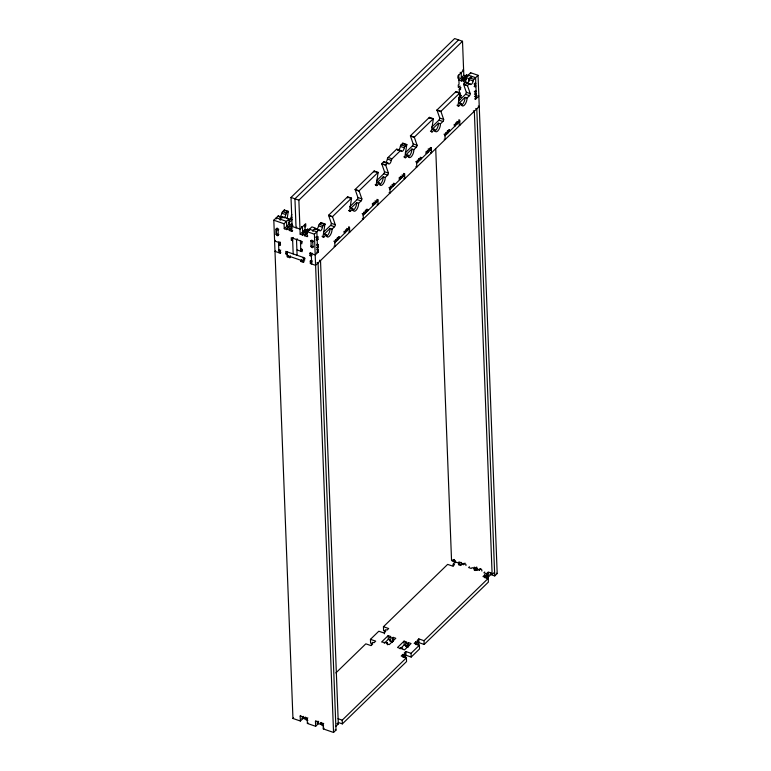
<?xml version="1.0" encoding="UTF-8"?>
<svg xmlns="http://www.w3.org/2000/svg" width="771" height="771" viewBox="0 0 771 771"><rect width="100%" height="100%" fill="white"/><g stroke="black" fill="none" stroke-linecap="round" stroke-linejoin="round"><path stroke-width="1.16" d="M284.191 211.138L284.306 210.367A1.542 0.684 -71 0 0 284.326 209.982L288.258 211.331A1.542 0.684 -71 0 1 288.238 211.726L287.159 218.617M320.871 223.773L320.987 223.002A1.542 0.684 -71 0 0 321.006 222.617L324.938 223.966A1.542 0.684 -71 0 1 324.919 224.351L323.001 236.62A1.542 0.684 -71 0 0 323.868 237.063L326.316 234.683A5.407 2.4 -71 0 0 329.352 236.263A5.407 2.4 -71 0 0 332.05 229.122L334.498 226.741A1.542 0.684 -71 0 0 335.269 224.698L332.58 216.911L328.658 215.562A1.542 0.684 -71 0 1 328.61 215.234L347.586 196.807L351.518 198.157A1.542 0.684 -71 0 1 351.499 198.542L349.581 210.811A1.542 0.684 -71 0 0 350.439 211.254L352.896 208.874A5.407 2.4 -71 0 0 355.932 210.454A5.407 2.4 -71 0 0 358.621 203.313L361.079 200.932A1.542 0.684 -71 0 0 361.85 198.889L359.161 191.102A1.542 0.684 -71 0 1 359.113 190.784L378.098 172.347L374.166 170.998L355.18 189.425A1.542 0.684 -71 0 0 355.209 189.676M347.451 197.964L347.567 197.193A1.542 0.684 -71 0 0 347.586 196.807M374.022 172.155L374.147 171.384A1.542 0.684 -71 0 0 374.166 170.998M376.624 180.674L383.727 173.764A1.542 0.684 -71 0 0 384.498 171.731L381.809 163.944L385.741 165.293L388.43 173.08A1.542 0.684 -71 0 1 387.659 175.123L385.201 177.503A5.407 2.4 -71 0 1 382.503 184.645A5.407 2.4 -71 0 1 379.477 183.064L377.019 185.445A1.542 0.684 -71 0 1 376.152 185.001L378.079 172.733A1.542 0.684 -71 0 0 378.098 172.347M402.693 144.312L402.809 143.551A1.542 0.684 -71 0 0 402.828 143.155L406.76 144.514A1.542 0.684 -71 0 1 406.741 144.9L404.823 157.159A1.542 0.684 -71 0 0 405.681 157.612L408.138 155.231A5.407 2.4 -71 0 0 411.174 156.812A5.407 2.4 -71 0 0 413.863 149.67L416.321 147.29A1.542 0.684 -71 0 0 417.092 145.247L414.403 137.46L410.471 136.11L413.169 143.888A1.542 0.684 -71 0 1 412.398 145.931L405.286 152.831M429.274 118.503L429.389 117.741A1.542 0.684 -71 0 0 429.408 117.346L433.341 118.705A1.542 0.684 -71 0 1 433.321 119.091L431.394 131.349A1.542 0.684 -71 0 0 432.261 131.802L434.719 129.422A5.407 2.4 -71 0 0 437.745 131.003A5.407 2.4 -71 0 0 440.443 123.861L442.901 121.481A1.542 0.684 -71 0 0 443.672 119.438L440.983 111.65L437.051 110.301L439.74 118.079A1.542 0.684 -71 0 1 438.969 120.122L431.509 127.369M455.844 92.693L455.969 91.932A1.542 0.684 -71 0 0 455.989 91.537L459.911 92.896A1.542 0.684 -71 0 1 459.892 93.281L457.974 105.54A1.542 0.684 -71 0 0 458.841 105.993L461.299 103.613A5.407 2.4 -71 0 0 464.325 105.193A5.407 2.4 -71 0 0 467.024 98.052L469.481 95.671A1.542 0.684 -71 0 0 470.252 93.628L467.563 85.841L463.631 84.492L466.32 92.269A1.542 0.684 -71 0 1 465.549 94.313L458.446 101.213M289.337 227.252L289.289 225.999L291.689 226.828L289.231 229.209L289.279 230.462L291.901 231.358L291.708 226.375L300.131 229.083M292.845 225.826L292.122 226.52L291.004 197.453L454.649 38.55L462.504 41.258L463.814 75.307L458.909 80.068L461.521 80.974L463.978 78.584L461.357 77.688L461.164 72.705L460.133 72.349M458.581 39.899L294.936 198.812L296.054 227.879L296.768 227.175M284.326 209.982L282.6 211.659A1.542 0.684 -71 0 0 281.858 213.23A3.094 1.369 -71 0 1 280.384 216.391A3.094 1.369 -71 0 1 278.774 216.227A1.542 0.684 -71 0 0 277.974 216.15L273.811 220.217L274.611 240.976M303.408 234.519L302.791 235.116L300.17 234.211L298.869 200.161L462.504 41.258M284.191 217.856A3.094 1.369 -71 0 0 285.79 214.589A1.542 0.684 -71 0 1 286.533 213.008L288.258 211.331M278.871 234.471L278.244 235.059L276.278 234.384L276.076 229.189L277.165 228.004M291.901 214.685L291.438 215.138A5.407 2.4 -71 0 1 290.503 219.552M278.052 229.719L277.743 229.054A1.32 0.896 45.8 0 0 276.442 228.573L276.297 234.384A1.156 0.781 45.8 0 0 277.309 235.656A1.156 0.781 45.8 0 0 278.264 235.059L278.052 229.719L278.668 229.122M287.496 229.035L286.879 229.633L284.258 228.727L284.065 223.744L288.98 218.983L282.61 216.786L280.152 219.176L280.22 220.265M278.659 229.266L278.042 229.864L276.076 229.189M288.749 220.333L291.968 217.2M276.278 234.384L276.885 233.786M276.297 234.384L276.905 233.786M288.72 222.944L292.498 219.272M284.258 228.727L289.173 223.966L288.98 218.983M286.879 229.633L286.831 228.389L291.737 223.619L291.785 224.862L289.173 223.966M303.446 718.042L300.372 721.03L292.951 718.466L274.592 240.966L275.228 240.379M291.708 226.375L292.633 225.489M289.279 230.462L291.901 228.129M279.131 241.728L278.524 242.325L278.919 252.705L280.133 251.529M280.326 243.183L278.63 244.821L279.94 245.274L279.844 242.778L280.461 242.181M291.901 231.358L292.662 230.616M279.94 245.274L280.557 244.677M275.623 250.758L275.006 251.356L280.249 253.158L280.856 252.56M299.986 229.228L305.711 223.667L305.808 226.154L304.988 226.953M279.459 249.621L278.842 250.218L280.152 250.671L280.769 250.074M293.288 237.449L292.575 238.152L293.182 253.929M292.672 240.639L291.361 240.186L292.999 238.596M458.812 77.582L457.993 78.372L457.897 75.886L463.622 70.325L462.59 69.968M300.17 234.211L305.085 229.44L306.829 230.047M297.22 238.808L296.498 239.502L297.105 255.278M302.791 235.116L302.743 233.864L307.658 229.103L309.422 229.71L307.783 231.3M461.521 80.974L461.472 79.731L466.388 74.96L468.151 75.568L467.689 76.011M301.403 226.491L302.434 226.847L302.627 231.83L305.249 232.726L305.2 231.483L306.964 232.09L304.506 234.471L304.555 235.724L307.176 236.62L306.983 231.637L311.898 226.876L315.349 228.062L312.891 230.442M466.002 77.649L463.246 80.338L463.294 81.581L465.906 82.478L465.713 77.495L470.628 72.734L478.049 75.288L497.189 573.547L494.731 575.927L489.778 574.222M466.156 77.505L466.773 76.907M466.927 76.763L467.534 76.165M287.169 254.314L285.868 253.861L287.496 252.281M304.555 235.724L307.176 233.391M463.294 81.581L466.05 78.902M459.979 85.918L458.34 87.508L458.244 85.022L459.063 84.222L458.716 75.086M316.457 229.44A3.094 1.369 -71 0 0 318.548 225.864A1.542 0.684 -71 0 1 319.281 224.284L321.006 222.617M381.79 163.866A1.542 0.684 -71 0 1 381.761 163.616L383.486 161.939A1.542 0.684 -71 0 1 384.295 162.026L388.218 163.375A3.094 1.369 -71 0 0 389.827 163.539A3.094 1.369 -71 0 0 391.302 160.378A1.542 0.684 -71 0 1 392.044 158.797L400.409 150.682A1.542 0.684 -71 0 1 401.209 150.759A3.094 1.369 -71 0 0 402.819 150.923A3.094 1.369 -71 0 0 404.293 147.772A1.542 0.684 -71 0 1 405.035 146.191L406.76 144.514M385.163 162.633A3.094 1.369 -71 0 0 387.379 159.028A1.542 0.684 -71 0 1 388.121 157.448L396.477 149.333A1.542 0.684 -71 0 1 397.277 149.41L401.209 150.759M398.279 149.988A3.094 1.369 -71 0 0 400.371 146.413A1.542 0.684 -71 0 1 401.103 144.832L402.828 143.155M410.461 136.033A1.542 0.684 -71 0 1 410.423 135.783L429.408 117.346M437.032 110.224A1.542 0.684 -71 0 1 437.003 109.974L455.989 91.537M463.612 84.415A1.542 0.684 -71 0 1 463.583 84.164L465.308 82.487A1.542 0.684 -71 0 1 466.108 82.574L470.04 83.923A3.094 1.369 -71 0 0 471.65 84.087A3.094 1.369 -71 0 0 473.124 80.926A1.542 0.684 -71 0 1 473.866 79.346L478.049 75.288M469.26 81.08L469.173 78.69L471.659 76.319L471.707 77.408M307.176 236.62L307.793 236.022M302.165 241.757L300.526 243.347L301.837 243.8L301.74 241.304L291.265 237.699L291.361 240.186M459.564 97.098L460.865 97.541L460.769 95.055L459.468 94.602L459.256 89.205L460.894 87.615M290.503 257.109L289.886 257.707L287.265 256.81L288.499 255.615M290.455 255.866L289.886 257.707M323.714 723.343L323.097 723.93L323.29 728.913L333.544 732.45L314.404 234.191L318.587 230.134A1.542 0.684 -71 0 1 319.387 230.221A3.094 1.369 -71 0 0 320.996 230.384A3.094 1.369 -71 0 0 322.471 227.223A1.542 0.684 -71 0 1 323.213 225.643L324.938 223.966M332.561 216.844A1.542 0.684 -71 0 1 332.532 216.593L351.518 198.157M385.722 165.225A1.542 0.684 -71 0 1 385.693 164.975L387.418 163.298A1.542 0.684 -71 0 1 388.218 163.375M414.384 137.383A1.542 0.684 -71 0 1 414.355 137.132L433.341 118.705M440.964 111.573A1.542 0.684 -71 0 1 440.935 111.323L459.911 92.896M467.544 85.764A1.542 0.684 -71 0 1 467.515 85.514L469.24 83.846A1.542 0.684 -71 0 1 470.04 83.923M311.87 240.099L310.8 241.15L312.756 241.824L313.373 241.227M300.912 251.259L302.463 249.65M461.193 95.508L458.745 97.888L458.841 100.384L459.651 99.584M311.137 240.504L310.992 246.334A1.156 0.781 45.8 0 0 312.014 247.607A1.156 0.781 45.8 0 0 312.959 247.009L312.756 241.67L313.363 241.072M316.92 236.495L317.903 236.832L317.083 237.622L315.609 237.121M474.107 86.429L475.09 86.766L474.994 84.28L475.813 83.48L474.83 83.143M323.463 232.293L330.576 225.383A1.542 0.684 -71 0 0 331.347 223.349L328.658 215.562M349.687 206.83L357.156 199.573A1.542 0.684 -71 0 0 357.917 197.54L355.229 189.753L359.161 191.102M317.903 236.832L317.999 239.318L317.18 240.118L316.197 239.781M475.09 86.766L475.909 85.976L474.56 85.514M311.609 245.737L310.992 246.334L312.959 247.009L313.575 246.421M324.437 234.75A5.407 2.4 -71 0 1 324.36 234.008L330.084 228.447L332.05 229.122M351.007 208.941A5.407 2.4 -71 0 1 350.93 208.199L356.665 202.638L358.621 203.313M377.588 183.132A5.407 2.4 -71 0 1 377.511 182.39L383.235 176.829L385.201 177.503M406.259 155.299A5.407 2.4 -71 0 1 406.172 154.557L411.907 148.996L413.863 149.67M432.83 129.489A5.407 2.4 -71 0 1 432.753 128.747L438.477 123.187L440.443 123.861M459.41 103.68A5.407 2.4 -71 0 1 459.333 102.938L465.058 97.377L467.024 98.052M301.365 259.625L300.796 261.465L303.417 262.371L304.188 261.629M300.796 261.465L302.03 260.28M317.209 244.176L318.192 244.513L317.373 245.303L316.399 244.966M474.406 94.11L475.389 94.448L475.293 91.961L476.112 91.161L475.129 90.824M311.985 255.5L311.368 256.097L310.058 255.644L309.961 253.148L310.578 252.56M304.959 258.285L303.321 259.875L304.632 260.328L304.535 257.842L285.771 251.375L285.868 253.861M311.889 253.004L311.272 253.601L311.677 263.981M318.192 244.513L318.288 246.999L317.469 247.799L316.495 247.462M475.389 94.448L476.208 93.657L475.225 93.32M310.058 255.644L311.898 253.852M317.151 248.86L318.375 249.284L317.565 250.083L316.582 249.746M474.589 98.89L475.572 99.228L475.476 96.732L476.295 95.941L475.312 95.604M318.375 249.284L318.471 251.78L315.204 254.96L309.961 253.148M475.572 99.228L478.839 96.047L477.866 95.71M478.261 106.09L479.244 106.427L315.599 265.34L310.366 263.528L310.27 261.041L310.877 260.444M312.188 260.897L311.58 261.494L310.27 261.041M310.366 263.528L311.898 262.044M333.988 246.19L334.961 246.527L334.778 241.554L336.407 239.964L335.424 239.627M336.59 239.463L337.823 239.877L337.775 238.634L339.413 237.044L338.43 236.707M343.933 232.659L344.916 232.996L344.868 231.753L346.497 230.163L345.524 229.825M346.69 229.662L347.914 230.086L347.866 228.833L349.504 227.252L348.521 226.905M362.351 218.646L363.334 218.993L363.141 214.01L364.77 212.42L363.796 212.083M364.962 211.919L366.186 212.333L366.138 211.09L367.777 209.5L366.794 209.163M372.297 205.115L373.28 205.452L373.231 204.209L374.87 202.619L373.887 202.281M375.053 202.118L376.277 202.542L376.229 201.289L377.867 199.708L376.884 199.361M389.076 192.692L390.059 193.029L389.866 188.047L391.504 186.466L390.521 186.119M391.928 186.042L392.911 186.38L392.863 185.136L394.501 183.546L393.518 183.209M399.021 179.161L400.004 179.498L399.956 178.255L401.595 176.665L400.612 176.328M402.019 176.241L403.002 176.588L402.954 175.335L404.592 173.745L403.609 173.408M415.8 166.738L416.783 167.076L416.591 162.093L418.229 160.503L417.246 160.166M418.412 160.002L419.646 160.426L419.597 159.183L421.226 157.592L420.253 157.255M425.756 153.207L426.729 153.545L426.681 152.301L428.319 150.711L427.336 150.374M428.262 150.123L429.736 150.624L429.688 149.381L431.326 147.791L430.343 147.454M444.163 139.194L445.146 139.532L444.963 134.549L446.592 132.959L445.609 132.622M447.026 132.545L448.009 132.882L447.961 131.639L449.599 130.048L448.616 129.711M454.119 125.663L455.102 126.001L455.054 124.757L456.683 123.167L455.709 122.83M456.866 122.666L458.099 123.081L458.051 121.837L459.689 120.247L458.706 119.91M334.816 242.788L349.542 228.486M363.18 215.244L377.906 200.942M389.914 189.3L404.64 174.998M416.629 163.336L431.365 149.034L429.399 148.36M444.992 135.792L459.728 121.49M335.857 672.929L365.82 643.833L371.063 645.635L372.692 644.045L371.391 643.602L371.458 645.462M370.591 643.072L370.456 639.342L378.812 631.218L384.045 633.02L385.683 631.439L384.372 630.986L384.488 633.791M383.582 630.466L383.438 626.727L447.643 564.382L452.885 566.184L454.514 564.594L453.203 564.141L453.281 566.01M435.731 148.967L451.546 560.594L452.856 561.047L454.485 559.457M292.951 718.466L293.568 717.878M455.767 562.502L454.138 561.943L454.755 561.346M371.391 643.602L372.74 642.282L374.051 642.735L375.689 641.144L370.456 639.342M384.372 630.986L385.731 629.666L387.042 630.119L388.68 628.529L383.438 626.727M453.203 564.141L455.468 561.943L459.179 563.225L459.256 565.095M300.372 721.03L300.179 716.047L300.796 715.449M459.179 563.225L458.36 564.015L460.981 564.921L461.8 564.121M303.417 716.346L302.801 716.943L300.179 716.047M303.466 717.599L302.849 718.187L304.612 718.803L305.991 717.454M387.456 642.927L386.637 643.718L389.249 644.623L395.802 638.263L393.181 637.366L393.326 641.096L392.506 641.896L390.107 641.067L389.962 637.328L390.781 636.538L388.16 635.632L381.616 641.992L387.456 642.927L387.524 644.797M460.489 565.548L462.176 563.909M304.612 718.803L305.181 716.953M459.034 565.018L458.918 561.905L461.53 562.801L461.578 564.054L463.342 564.661L464.98 563.071M384.218 643.342L388.305 639.371L388.16 635.632M317.999 721.097L318.105 723.902L315.647 726.292L307.378 723.439L307.186 718.456L307.802 717.859M392.506 641.896L392.362 638.157L393.181 637.366M390.107 641.067L390.926 640.277L388.305 639.371M307.378 723.439L307.995 722.841M469.443 566.752L468.623 567.552L471.235 568.449L472.054 567.658L475.09 568.699L475.167 570.569M315.647 726.292L315.455 721.309L316.071 720.712M475.09 568.699L474.271 569.499L476.892 570.405L477.712 569.605M318.693 721.608L318.076 722.205L315.455 721.309M318.741 722.861L318.124 723.449L320.524 724.277L322.056 722.793M475.803 569.403L476.835 569.759L477.606 569.017M404.071 641.115L397.528 647.467L400.149 648.372L400.968 647.582L402.732 648.189L401.913 648.98L404.534 649.886L411.078 643.525L408.457 642.628L407.637 643.419L407.782 647.158L406.018 646.551L405.874 642.812L406.693 642.012L404.071 641.115L404.216 644.855L400.13 648.825M320.524 724.277L321.093 722.437M476.854 569.316L479.263 570.135L480.892 568.545M406.018 646.551L406.837 645.751L404.216 644.855M484.718 572.015L483.899 572.814L486.511 573.711L487.33 572.92L488.207 573.219L485.942 575.417L486.048 578.221M323.29 728.913L324.051 728.171M407.782 647.158L408.601 646.358L408.457 642.628M485.942 575.417L484.631 574.964L482.993 576.554L488.236 578.356L424.031 640.701L418.798 638.899L417.159 640.489L418.47 640.942L417.111 642.262L415.8 641.809L414.162 643.399L419.405 645.202L411.039 653.316L405.806 651.514L404.168 653.104L405.479 653.557L404.12 654.868L402.809 654.425L401.18 656.005L406.413 657.817L406.558 661.547L342.353 723.892L338.161 722.456M486.838 578.423L490.809 574.578L490.732 572.583M335.857 726.33L338.315 723.95L320.514 260.569L319.522 260.232M342.353 723.892L342.208 720.162L406.413 657.817M490.828 574.125L492.139 574.568L494.587 572.188M333.544 732.45L336.002 730.07L318.057 262.95L317.064 262.612M405.806 651.514L405.951 655.254L411.184 657.056L419.549 648.941L419.405 645.202M418.798 638.899L418.942 642.638L424.175 644.44L488.38 582.095L488.236 578.356M463.814 75.307L466.108 76.088M473.866 79.346L469.934 77.996A1.542 0.684 -71 0 0 469.202 79.577A3.094 1.369 -71 0 1 466.869 83.191M465.713 77.495L469.173 78.69M469.202 79.577L473.124 80.926M466.07 79.307L465.694 77.948L463.93 77.341L463.969 78.276M461.472 79.731L463.246 80.338M474.011 83.943L474.994 84.28M465.308 82.487L469.24 83.846M463.583 84.164L467.515 85.514M474.31 91.624L475.293 91.961M459.159 86.718L460.47 87.162L460.566 89.658L459.256 89.205M466.32 92.269L470.252 93.628M474.493 96.394L475.476 96.732M465.549 94.313L469.481 95.671M475.408 98.09L476.391 98.428L475.591 77.669L468.17 75.115L468.209 76.05M455.969 91.932L459.892 93.281M475.794 108.47L476.786 108.817L494.731 575.927M459.333 102.938L461.299 103.613M456.991 105.203L457.974 105.54M473.346 110.851L474.329 111.197L492.139 574.568M457.617 105.569L458.841 105.993M437.003 109.974L440.935 111.323M456.827 121.413L458.051 121.837M439.74 118.079L443.672 119.438M458.899 124.892L459.882 125.23L459.689 120.247M455.266 123.9L456.731 124.41L456.683 123.167M454.071 124.41L455.054 124.757M438.969 120.122L442.901 121.481M429.389 117.741L433.321 119.091M447.922 130.704L449.647 131.292L449.599 130.048M446.978 131.301L447.961 131.639M432.753 128.747L434.719 129.422M445.166 133.701L446.64 134.212L446.592 132.959M443.98 134.212L444.963 134.549M430.42 131.012L431.394 131.349M431.278 131.465L432.261 131.802M410.423 135.783L414.355 137.132M428.213 148.88L429.688 149.381M413.169 143.888L417.092 145.247M412.398 145.931L416.321 147.29M430.536 152.436L431.509 152.774L431.326 147.791M426.652 151.357L428.368 151.954L428.319 150.711M402.809 143.551L406.741 144.9M425.708 151.954L426.681 152.301M401.103 144.832L405.035 146.191M400.371 146.413L404.293 147.772M396.477 149.333L400.409 150.682M419.81 158.334L421.274 158.836L421.226 157.592M406.172 154.557L408.138 155.231M418.614 158.845L419.597 159.183M403.84 156.821L404.823 157.159M416.803 161.245L418.277 161.756L418.229 160.503M404.457 157.188L405.681 157.612M415.608 161.756L416.591 162.093M388.121 157.448L392.044 158.797M387.379 159.028L391.302 160.378M383.486 161.939L387.418 163.298M381.761 163.616L385.693 164.975M401.98 174.998L402.954 175.335M384.498 171.731L388.43 173.08M403.802 178.39L404.785 178.727L404.592 173.745M399.677 177.234L401.643 177.908L401.595 176.665M398.973 177.918L399.956 178.255M383.727 173.764L387.659 175.123M374.147 171.384L378.079 172.733M392.834 184.202L394.55 184.789L394.501 183.546M391.88 184.799L392.863 185.136M377.511 182.39L379.477 183.064M389.827 187.112L391.552 187.71L391.504 186.466M388.883 187.71L389.866 188.047M375.169 184.664L376.152 185.001M375.795 185.03L377.019 185.445M355.18 189.425L359.113 190.784M375.005 200.874L376.229 201.289M357.917 197.54L361.85 198.889M377.077 204.344L378.06 204.691L377.867 199.708M372.952 203.187L374.918 203.862L374.87 202.619M372.248 203.872L373.231 204.209M357.156 199.573L361.079 200.932M347.567 197.193L351.499 198.542M365.984 210.117L367.825 210.753L367.777 209.5M365.155 210.753L366.138 211.09M350.93 208.199L352.896 208.874M363.353 213.153L364.818 213.663L364.77 212.42M362.158 213.663L363.141 214.01M348.598 210.473L349.581 210.811M348.974 210.753L350.439 211.254M291.004 197.453L298.869 200.161M328.61 215.234L332.532 216.593M346.642 228.418L347.866 228.833M331.347 223.349L335.269 224.698M330.576 225.383L334.498 226.741M348.714 231.888L349.697 232.235L349.504 227.252M345.08 230.895L346.545 231.406L346.497 230.163M284.306 210.367L288.238 211.717M320.987 223.002L324.919 224.351M343.885 231.416L344.868 231.753M282.6 211.659L286.533 213.008M319.281 224.284L323.213 225.643M281.858 213.23L285.79 214.589M318.548 225.864L322.471 227.223M278.774 216.227L282.706 217.586A3.094 1.369 -71 0 0 282.812 217.827M318.587 230.134L314.655 228.785A1.542 0.684 -71 0 1 315.464 228.862L319.387 230.221M277.974 216.15L281.907 217.499A1.542 0.684 -71 0 1 282.706 217.586M338.103 237.825L339.462 238.297L339.413 237.044M324.36 234.008L326.316 234.683M336.792 238.297L337.775 238.634M322.018 236.283L323.001 236.62M334.98 240.697L336.455 241.207L336.407 239.964M322.635 236.649L323.868 237.063M273.811 220.217L284.065 223.744M306.983 231.637L314.404 234.191M333.795 241.207L334.778 241.554M288.846 227.079L286.716 226.346L286.523 221.364L276.249 217.827L276.288 218.916M286.831 228.389L289.231 229.209M302.743 233.864L304.506 234.471M316.524 238.817L317.999 239.318M317.305 246.662L318.288 246.999M317.247 251.356L318.471 251.78M316.679 252.233L317.652 252.57L316.862 231.811L309.441 229.257L309.479 230.192M300.729 248.744L302.039 249.197L302.136 251.683L297.143 249.968M274.592 240.966L279.844 242.778M287.217 255.558L303.369 261.128M496.331 573.248L497.189 573.547M476.806 568.063L474.194 567.167L474.31 570.28M490.78 572.872L488.159 571.976L488.351 576.959L487.33 576.602M459.988 563.958L461.559 564.497L461.482 562.396M389.962 637.328L392.362 638.157M405.874 642.812L407.637 643.419M338.016 718.717L342.208 720.162M337.004 723.497L338.315 723.95M304.564 717.55L307.186 718.456M320.476 723.034L323.097 723.93M301.673 718.244L302.83 718.639L302.752 716.538M307.851 720.374L305.663 719.622L305.595 717.753M317.074 723.545L318.105 723.902M323.579 725.79L321.574 725.097L321.507 723.227M335.144 729.771L336.002 730.07M312.438 241.005L312.756 241.67M470.628 72.734L470.667 73.669M487.33 572.92L487.474 576.66L486.655 577.45L486.511 573.711M466.388 74.96L466.426 75.972M484.631 574.964L484.737 577.768M481.875 571.041L481.827 569.798L479.215 568.892L479.263 570.135M476.729 566.964L476.835 569.759M465.963 565.557L465.915 564.314L463.304 563.408L463.342 564.661M447.672 130.617L447.72 131.552M455.497 562.695L455.42 560.7L452.808 559.794L452.856 561.047M454.052 559.544L454.138 561.943M424.031 640.701L424.175 644.44M418.47 640.942L418.614 644.681M417.111 642.262L417.217 645.057M415.8 641.809L415.906 644.614M411.039 653.316L411.184 657.056M405.479 653.557L405.623 657.287M404.12 654.868L404.226 657.673M402.809 654.425L402.925 657.22M365.849 210.069L365.897 211.003M337.505 237.853L337.534 238.547L337.496 237.844M312.93 230.462L312.968 231.551M307.658 229.103L307.696 230.346M304.892 224.457L305.114 230.278M303.225 257.389L303.417 262.371M300.43 240.851L300.825 251.23M287.082 251.828L287.265 256.81M280.152 250.671L280.249 253.158M466.291 82.911A3.094 1.369 -71 0 1 466.108 82.574M397.72 149.979A3.094 1.369 -71 0 1 397.277 149.41M384.401 162.267A3.094 1.369 -71 0 1 384.295 162.026M315.802 229.373A3.094 1.369 -71 0 1 315.464 228.862M330.084 228.447A5.407 2.4 -71 0 1 326.316 236.302M356.665 202.638A5.407 2.4 -71 0 1 352.626 210.57M383.235 176.829A5.407 2.4 -71 0 1 379.477 184.683M411.907 148.996A5.407 2.4 -71 0 1 408.138 156.85M438.477 123.187A5.407 2.4 -71 0 1 434.449 131.118M465.058 97.377A5.407 2.4 -71 0 1 461.299 105.232M311.147 240.523A1.32 0.896 45.8 0 1 312.438 241.005M419.347 159.096L419.328 158.392L419.337 159.096"/></g></svg>
